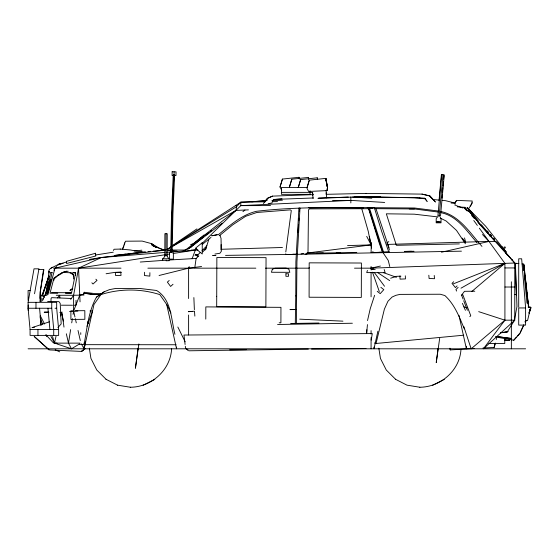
<?xml version="1.0" encoding="UTF-8"?>
<svg xmlns="http://www.w3.org/2000/svg" width="559" height="559" viewBox="0 0 559 559"><rect width="100%" height="100%" fill="white"/><g stroke="black" fill="none" stroke-linecap="round" stroke-linejoin="round"><path stroke-width="0.84" d="M193.868 297.57L194.371 309.672M28.202 310.399L28.229 304.983M162.676 259.607L162.676 258.67L162.662 260.138M164.807 255.875L164.884 233.718L167.232 233.725L167.155 255.882M165.974 255.861L166.051 233.704M169.461 252.654L169.44 259.131L173.346 259.145L173.367 252.668M205.782 319.105L205.824 306.898L280.953 307.338L280.904 322.802L279.179 322.788M455.089 205.446L455.096 204.231M468.756 208.591L471.817 203.693L472.222 201.016L456.584 200.401L455.075 202.603M76.017 300.288L75.975 305.249L74.249 305.242M149.889 272.673L149.826 276.125L144.467 275.531L144.529 272.275M50.967 301.881L51.037 298.653L51.603 297.647L71.238 298.471M170.726 252.34L171.515 213.817L173.255 174.436L174.66 174.443L172.927 213.817L172.137 252.347M171.424 252.34L172.214 213.817L173.947 174.443M174.017 175.505L174.101 171.809M39.962 298.345L40.178 291.924L43.525 269.508M39.989 301.553L40.311 291.924L43.895 269.543L38.459 269.529M366.816 329.726L366.669 333.038L367.452 324.597M496.315 339.586L496.49 336.413M298.031 232.509L298.499 224.928M298.758 220.714L298.918 218.192M299.331 211.449L299.491 208.926M48.94 272.995L49.045 271.534L49.43 271.716M221.064 249.796L221.098 244.618M327.127 188.865L326.994 190.605M307.143 187.293L309.316 180.145L325.904 178.377L327.462 187.125L327.162 190.605L308.603 191.471L306.926 188.09L309.33 180.145M371.316 242.278L371.078 252.647M439.046 200.429L441.393 174.632L444.258 174.869L440.492 216.137M441.659 174.632L437.9 215.9L439.633 216.06M439.185 216.019L442.952 174.75M441.876 198.082L442.19 194.644M442.421 192.065L442.812 187.768M442.973 186.049L443.364 181.745M443.601 179.166L443.909 175.729M194.777 267.817L196.111 258.447L198.836 255.868M138.059 348.145L135.411 368.262L138.856 343.953M285.803 251.948L291.295 210.547L290.387 209.877L256.847 212.476L245.653 216.312L232.851 224.739L219.331 235.758M438.116 348.299L436.244 362.553L439.688 338.244M46.173 292.28L49.08 271.534L49.381 271.716M40.304 301.539L41.24 295.271L46.956 295.271L51.19 279.262M79.434 344.002L71.461 348.802L68.477 343.128L70.637 329.614M71.72 322.857L72.397 318.637M73.068 314.417L73.613 311.035L73.613 295.271L78.54 268.166L101.347 257.51L165.289 250.139L153.194 251.138M47.34 292.21L50.562 272.352L52.378 272.624M171.613 348.481C170.823 369.827 151.405 387.212 130.303 387.24M460.972 349.333C459.924 370.358 440.534 387.177 419.802 387.24M371.197 340.103L372.301 333.583L183.967 335.037L185.099 344.519M28.097 302.335L56.676 302.335L56.676 308.247L58.646 329.489L58.646 335.4L30.067 335.4L30.067 329.489L28.097 308.247L28.097 302.335L34.008 268.83L38.941 268.83L34.539 293.741M514.573 319.601L516.956 306.486L515.412 263.31L516.404 263.31M85.527 341.283L84.143 348.802L81.293 343.834M124.217 244.856L125.482 241.208L142.168 241.083L151.335 243.584L156.094 247.113M48.207 292.322L51.945 272.827M53.867 280.297L54.188 278.655C57.94 274.909 62.727 271.192 68.254 271.234M58.297 275.503L63.335 272.471L75.619 272.974L71.475 293.23L65.466 293.23M124.126 244.856L124.636 242.844M377.884 331.235L373.978 348.802L373.978 347.076M367.529 320.58L370.24 308.694L374.614 295.32M56.019 336.336L54.468 343.128L80.056 343.128M60.679 315.968L61.455 312.572L59.785 312.572M530.666 307.261L528.227 307.038L530.666 307.261L527.584 320.461L525.181 321.264M495.309 343.212L494.198 347.418L482.934 348.054M48.025 294.446L54.985 268.166L56.641 266.475M494.107 347.418L495.239 343.212M49.36 281.443L45.524 295.271L49.52 281.443M45.013 295.271L49.395 280.625M504.281 246.847L504.253 248.371L505.056 248.161M281.708 190.388L280.01 187.013L282.442 179.069M291.805 179.201L289.401 187.146L291.791 179.201L308.379 177.434L308.659 179.02M298.261 187.531L300.665 179.586L317.233 177.818L317.519 179.411L317.212 177.818M280.01 187.013L282.421 179.069L299.016 177.301L299.296 178.887M298.233 187.531L300.644 179.586M367.41 270.395L366.732 272.603L385.13 272.666L384.187 269.536M205.691 249.258L208.842 239.259M42.666 295.271L48.982 276.558M529.142 312.327L530.722 307.688M528.926 313.103L530.791 307.688M529.17 313.103L531.036 307.688M48.933 275.748L42.177 295.271L48.878 276.558M87.001 326.281L92.535 311.035L89.95 311.035M189.194 266.594L188.607 268.166L188.607 298.527M192.128 258.712L195.35 250.041L196.6 248.818M42.533 300.812L44.496 295.753M122.498 249.391L123.951 245.708M122.393 249.391L123.853 245.708M466.36 209.695L467.254 207.508L473.396 214.684M48.57 271.422L49.506 269.298L52.308 267.23M455.271 202.603L456.584 200.401M520.219 332.479L523.685 324.975M525.069 321.97L525.76 320.468M523.881 324.975L520.073 333.234L513.868 340.228L496.022 337.028M525.271 321.97L525.963 320.468M174.939 334.303C170.998 319.119 171.634 299.561 156.576 290.477L140.071 288.493L115.776 288.437L109.494 289.632L104.219 291.77L96.49 297.129C88.273 311.608 87.148 328.622 84.004 344.658L79.539 344.309M53.916 270.276L54.985 268.166L101.347 257.51L164.884 252.458M472.215 202.7L470.426 206.075M503.75 332.465L507.167 332.088L514.427 320.426M165.261 255.561L163.165 258.747L168.804 258.768L166.729 255.568M170.928 313.019L166.701 304.459L159.804 294.6A97.266 97.21 -90 0 0 100.9 294.6L93.996 304.459L84.143 348.802L84.143 346.217M70.693 299.421L73.613 295.271L83.983 295.047M113.365 250.439L114.092 249.251L120.339 249.076M479.363 228.191L504.917 263.366L504.917 320.174L483.374 348.802L514.769 320.174L514.769 263.016L496.874 242.089M463.09 299.121L461.552 295.138L464.522 291.302L474.78 291.225M57.465 297.933L59.631 295.271L73.613 295.271M437.075 217.563L436.195 218.625L436.181 222.817L441.03 222.831L441.044 218.646L440.331 217.577M267.614 198.249L265.406 200.877L267.621 198.249L272.38 196.125L313.501 194.616M263.387 203.504L267.81 198.249L272.561 196.125M202.798 251.927L206.662 247.434M513.672 340.228L516.488 337.049M517.62 335.777L519.877 333.234M57.912 327.56L61.169 323.913L60.211 303.376L58.891 301.615L47.641 301.581M265.28 201.792L240.831 202.19L236.618 206.627L166.896 249.587L240.831 202.19L265.951 200.988M57.752 265.343L58.863 264.211L63.111 263.345M197.851 256.539L197.725 254.995L200.171 252.535M202.002 250.684L206.886 245.757M453.691 281.722L452.014 283.385L455.389 287.585L457.073 285.915M469.839 316.646L470.755 315.744L462.894 294.9L461.552 295.138M202.218 243.333L240.831 205.635L350.842 200.388L384.683 202.449M458.128 287.396L455.913 289.541L456.633 291.078M501.842 248.552L503.03 247.406M58.206 275.014L54.188 278.655M169.202 280.492L167.386 282.12L170.607 286.446L173.031 284.265M83.312 349.731L84.584 348.606M50.1 349.962L81.565 351.415L84.737 348.606M471.782 291.512L504.917 263.366L453.419 283.811M514.769 320.174L504.917 320.174L471.153 348.802L463.844 326.631M85.122 348.641L81.565 351.415M85.017 348.641L81.411 351.415M204.042 234.955L193.931 243.207L190.528 244.758M190.549 247.518L203.686 236.806M204.999 235.73L208.94 232.516M173.017 253.506L195.35 250.041L196.712 248.944M202.148 244.556L210.981 237.428M242.927 211.665L244.968 210.016M187.929 249.167L222.265 223.125M218.073 234.899C229.854 225.605 241.411 214.866 256.413 211.302C293.699 206.914 331.235 207.501 368.702 207.655L368.43 208.703L309.483 208.87L308.47 209.96L307.995 253.367L306.632 254.086L305.018 254.128M210.254 231.447L211.609 230.448M72.705 288.353L69.903 290.394L72.705 288.724M272.149 200.926L274.224 199.416L313.494 197.977M96.49 297.129L104.219 291.77M170.558 246.833L196.922 228.89M386.618 243.067L388.812 241.642M56.85 276.37L53.971 278.109L50.017 293.23L57.738 293.23M166.91 249.607L235.947 210.408L248.434 209.87M460.993 288.185L504.917 263.366M51.037 268.166L58.863 264.211L61.413 263.813M143.132 385.256L154.801 379.407M432.631 385.256L444.3 379.407M183.149 250.984L190.878 247.351M49.36 321.823L32.038 327.623L34.525 327.183M61.895 272.743L66.821 271.157M390.636 278.207L396.555 276.335L400.908 276.146M58.988 264.155L66.521 262.017M66.388 261.367L95.54 253.262L95.764 256.001L66.612 263.478L66.388 261.367L66.388 262.101M511.443 259.858L512.254 259.656M83.976 294.111L79.755 295.159L73.613 311.035L74.948 316.946M159.07 275.489L188.607 268.166L201.582 266.51M354.49 268.166L371.078 268.166L380.413 266.049M441.484 252.207L488.985 241.432L496.315 241.432M470.175 205.495L470.629 205.398M268.152 203.721L272.114 202.959L272.107 202.337M508.054 331.466L501.227 332.689M506.37 331.746L507.817 331.466M95.219 255.051L113.239 252.193M89.447 259.383L101.347 257.51M214.908 254.052L219.89 253.269L221.322 251.333L221.022 238.295L219.939 235.248M106.098 273.756L114.7 272.401L121.457 272.247M165.289 254.708L78.54 268.166L80.056 301.846M167.008 254.436L169.58 254.038M120.171 249.076L130.394 249.978L142.349 252.179L114.246 255.498L126.166 254.086M301.028 253.828L303.628 253.493M307.087 253.052L371.078 244.891L369.373 236.45M69.561 311.552L77.897 311.035M127.871 253.884L131.274 253.486M132.979 253.283L142.349 252.179L139.827 252.228M500.354 332.836L507.181 332.081M134.181 250.984L141.86 250.187M251.774 201.813L267.307 200.234M273.344 199.619L281.974 198.738M375.809 343.499L463.774 335.19M142.825 252.018L145.417 251.802M148.009 251.578L150.602 251.361M389.609 251.802L373.782 252.549L372.126 252.123L373.775 252.158M166.624 252.326L197.963 249.964M138.087 252.5L142.349 252.179M140.267 262.038L166.973 260.131M168.706 260.033L196.111 258.447M449.897 348.278L450.295 349.906L474.444 348.543M192.17 311.468L188.327 311.67L194.483 311.195L194.853 316.121M272.016 200.702L282.414 200.206M317.931 198.508L348.243 197.061M503.743 250.215L504.281 250.194L503.666 250.215M371.644 269.78L371.078 268.166L514.769 263.016L477.889 222.391M204.063 249.782L205.803 249.733M221.483 249.272L282.463 247.49M347.551 245.583L371.078 244.891L366.718 236.387M387.01 244.423L488.985 241.432L482.473 234.507M166.023 260.767L169.384 260.669M99.209 294.649L100.9 294.6M326.274 194.322L366.243 193.407M43.183 298.939L40.681 298.995L41.541 301.392M318.672 197.865L366.236 196.796L419.809 197.823M459.358 243.906L396.352 245.31L386.339 213.817L414.254 214.174L437.914 216.934M404.618 251.41L411.515 251.264M296.822 254.338L461.434 251.166M316.583 253.185L356.796 252.395M404.402 251.459L413.995 251.277M272.268 201.673L277.502 201.589M332.507 200.688L350.842 200.388M319.007 323.018L290.624 323.493M277.578 324.493L352.373 323.235M306.898 253.185L323.326 252.941M336.294 252.745L340.62 252.682M225.529 255.386L296.962 254.331L286.872 254.576L285.474 253.919M188.893 350.793L280.408 349.515M48.5 312.153L44.196 312.202L48.221 312.181M72.628 310.769L70.888 310.783L70.909 319.434L84.87 319.301L84.821 310.664L75.241 310.748M229.672 349.808L246.498 349.654M269.976 349.438L308.351 349.096M311.538 349.061L365.977 348.578M374.425 343.037L376.144 343.023L384.389 309.113L387.925 301.287L392.111 297.025L395.905 295.32L399.999 294.383L440.296 294.237L444.887 295.55C454.628 304.41 459.379 317.002 464.312 328.881M355.112 196.572L380.197 196.523M354.287 196.95L380.232 196.901M270.521 205.586L240.831 205.635L240.831 202.19M89.342 348.18L90.935 358.438L96.784 370.023L106.014 379.233M378.841 348.18L380.434 358.438L386.283 370.023L395.513 379.233M307.45 187.44L281.463 187.44L281.463 194.336L310.042 194.336L310.042 190.724M281.463 192.366L310.042 192.366M166.994 250.041L185.532 250.041L235.947 210.408L236.618 206.627L235.947 205.321M191.255 250.041L195.35 250.041M212.623 255.533L215.949 255.533M504.917 267.943L514.769 267.943M53.405 268.166L121.003 268.166M147.876 268.166L255.833 268.166M265.441 268.166L309.092 268.166M504.917 287.019L514.769 287.019M30.563 290.505L28.097 290.505L28.097 300.365M100.306 294.481L93.828 294.481L83.466 293.133M514.769 294.551L516.411 294.551M56.256 295.271L59.631 295.271L59.911 297.863M525.607 307.953L518.71 307.953L518.71 325.1L525.607 325.1L525.607 307.953L521.666 258.796L518.71 258.796L518.71 307.094M28.097 308.247L51.749 308.247L53.72 329.489L53.72 335.4M55.034 308.247L56.676 308.247M45.559 312.572L48.906 312.572M30.067 329.489L58.646 329.489M83.899 343.128L85.408 343.128M488.866 343.485L504.777 343.485L504.777 338.328M28.097 348.802L525.607 348.802M450.295 349.906L449.995 348.278M84.702 344.665L176.127 344.749M308.428 207.724L363.413 207.885L361.75 208.675L368.255 231.335L371.574 248.098M438.249 212.064L414.429 208.947L374.39 208.661M170.733 251.718L172.102 251.725M61.287 305.2L72.523 305.235M409.279 208.926L414.429 208.947M51.449 292.623L71.531 292.748L65.41 292.713M366.047 193.407L422.171 194.12L429.794 195.902L435.559 202.099M389.05 247.944L376.039 208.863L374.453 208.046L367.221 207.648L414.443 207.997L438.836 211.092M364.587 196.985L414.38 197.774L425.658 198.829M379.54 252.298L388.868 252.277L381.671 231.412L374.453 208.046M292.86 254.184L296.137 254.296M213.014 255.449L215.592 255.54M177.014 251.145L167.707 250.558M299.708 319.161L342.933 321.159M57.004 343.142L53.524 342.981L45.859 334.813M309.896 192.499L312.698 192.659L313.012 198.466M352.589 197.047L371.77 198.214M451.099 203.043L455.459 203.308M457.29 206.865L465.717 207.396M419.613 197.823L424.77 198.242L427.293 201.638M432.603 199.479L439.542 200.129M442.148 200.367L445.614 200.695L454.9 203.036M518.885 263.582L515.209 263.31L516.341 295.257M522.029 263.946L523.853 264.121L528.702 307.261M504.546 339.991L509.675 340.578L508.983 340.082M504.365 339.991L509.675 340.578L508.802 340.082M372.741 208.458L368.633 207.962L379.973 243.703M84.088 292.238L94.813 293.601L101.445 293.636L100.18 294.551L93.681 294.544L83.529 293.182M501.612 246.316L506.335 252.144L503.324 248.846M165.415 250.229L163.116 249.894L151.957 245.275L156.129 247.406M164.451 250.118L159.056 248.028L151.335 243.584L154.864 246.645M419.879 387.24L406.98 385.165L395.437 379.233M117.488 385.165L130.38 387.24M196.069 254.624L197.725 254.995M421.975 194.12L429.612 195.902L433.064 199.626M440.771 212.651C457.052 215.704 466.758 231.056 476.974 242.641M195.398 254.345L197.844 255.058L197.082 255.847L194.979 255.19M440.457 211.428C459.267 215.096 470.14 233.089 481.963 246.393M73.697 272.408L75.346 272.946M463.914 306.856L467.198 307.918M478.679 311.649L504.917 320.174M56.892 343.939L71.461 348.802M455.92 205.474L463.069 208.046M372.112 269.557L371.078 268.166L375.173 269.641M383.355 272.589L396.45 277.306M55.166 349.759L59.722 351.849M440.164 218.052L446.173 221.022L456.5 230.399L465.395 243.773M105.937 379.233L117.558 385.165M70.001 272.799L73.061 274.581L73.585 276.076M41.24 295.271L44.629 297.255M464.655 208.619L469.427 211.505L487.679 233.089M466.541 209.856L469.281 211.658L481.124 225.27M371.078 268.166L373.23 269.606M377.528 272.478L389.7 280.618M156.234 247.19L151.685 243.927L153.578 245.52M380.861 287.319L383.816 289.639L380.197 293.636L377.241 291.323M185.742 348.411L187.936 350.2M186.056 348.411L188.236 350.2M34.281 336.483L49.206 349.885M34.183 336.483L49.094 349.885M469.672 209.911L485.631 226.185L501.486 246.184M95.875 279.214L97.014 280.408L93.011 284L91.872 282.812M429.787 195.902L434.965 201.485M467.513 210.967L464.18 207.284L466.709 210.771M471.551 215.411L474.43 218.583M72.16 273.582L73.061 274.581M462.23 238.155L465.633 242.117L464.536 237.917M468.372 208.745L470.042 210.701M487.371 230.993L488.489 232.299M467.254 207.508L478.204 220.812M481.488 224.802L495.176 241.432M72.67 274.231L73.69 275.524M489.258 235.129L490.313 236.492M505.622 252.899L507.202 254.96M482.815 227.213L483.842 228.582M374.181 272.345L384.522 286.257M424.756 198.242L426.776 200.961M473.794 220.526L477.337 225.403M40.234 315.625L44.58 324.031M50.911 336.252L54.468 343.128L52.539 336.518M177.846 327.022L185.148 341.801M505.098 246.966L505.399 247.588M462.412 303.341L465.409 310.329M463.704 300.714L467.387 310.273M502.164 246.729L502.422 247.448M372.497 272.198L379.295 291.553M40.038 316.701L42.54 324.136M46.152 334.869L46.711 336.518M380.239 244.493L382.838 252.382L388.253 260.459L389.784 266.58M387.366 243.41L389.448 250.062M61.455 312.572L63.405 321.062M66.332 333.793L68.477 343.128M75.332 318.637L76.29 322.857M78.015 330.46L80.314 340.592M458.953 315.332L466.388 348.802L466.388 346.217M166.701 304.459L176.56 348.802L176.56 347.069M325.883 178.377L327.434 187.125M298.995 177.301L299.275 178.887M61.881 311.852L63.992 327.113M326.107 190.486L326.624 197.83M185.302 346.245L185.511 347.964M523.685 264.121L524.461 271.024M524.656 272.75L526.11 285.691M526.305 287.417L526.69 290.869M526.885 292.595L528.437 306.395M524.069 269.096L524.244 270.647M525.208 279.248L525.488 281.799M525.767 284.342L525.956 286.04M526.333 289.436L526.515 291.134M526.892 294.53L527.081 296.228M527.451 299.624L527.64 301.322M47.941 308.247L49.912 329.489M39.57 308.184L41.08 325.17M40.255 317.526L40.402 319.224M40.555 320.922L40.933 325.17M434.224 275.447L434.497 278.703L429.102 278.487L428.83 275.238M87.567 321.893L87.686 323.612M405.296 275.804L405.464 278.913L400.069 279.137L399.902 276.027M326.156 192.855L326.246 194.511M312.495 192.659L312.635 195.147M95.596 255.379L95.54 253.262M73.383 274.266L73.536 278.976M80.748 332.717L80.775 334.45M511.352 281.792L511.352 348.802M371.078 266.447L371.078 269.906M371.078 272.506L371.078 296.794M371.078 330.628L371.078 334.093M371.078 337.566L371.078 348.802M350.842 196.943L350.842 202.924M188.607 315.01L188.607 334.967M87.98 322.068L87.98 323.745M75.619 272.974L75.619 275.503M51.749 302.335L51.749 308.247M37.949 329.489L37.949 335.4M35.979 302.335L35.979 308.247M216.724 296.312L216.689 306.709L265.881 306.884L266.049 257.657L216.857 257.489L216.724 296.312M295.753 295.914L295.285 323.388L296.354 323.347L296.941 261.822L300.008 208.018L298.939 208.053L295.872 261.829L295.753 295.914M309.162 267.74L309.099 297.234L361.303 297.416L361.4 263.023L309.197 262.842L309.162 267.74M285.915 273.784L285.901 276.3L288.521 276.307L288.535 273.791L285.915 273.784M172.158 171.76L172.067 175.456L175.973 175.554L176.057 171.858L172.158 171.76M272.324 269.312L271.422 272.261L289.814 272.324L288.877 269.193L286.089 268.117L275.112 268.222L272.324 269.312M202.246 242.683L195.35 248.336L202.246 253.982L202.246 242.683M217.255 234.752L211.749 235.765L217.255 234.752M369.401 207.892L368.339 207.948L379.428 243.703L382.489 252.214L383.558 252.214L369.401 207.892M120.751 272.191L115.364 272.38L115.643 275.587L121.03 275.398L120.751 272.191M296.291 309.553L289.96 309.609L296.256 309.574M525.013 275.853L524.321 275.86L526.997 303.02L528.003 303.02L525.013 275.853M440.345 222.056L436.614 221.713L440.345 222.056M523.811 265.225L523.112 265.218L523.727 270.64L524.419 270.647L523.811 265.225M511.122 338.44L495.931 336.42L511.122 338.44M491.284 235.549L490.166 234.242L491.284 235.563M494.638 239.476L493.52 238.162L494.638 239.476M327.127 186.329L325.708 178.377L327.099 186.329M308.596 179.02L308.358 177.434L308.575 179.02"/></g></svg>
